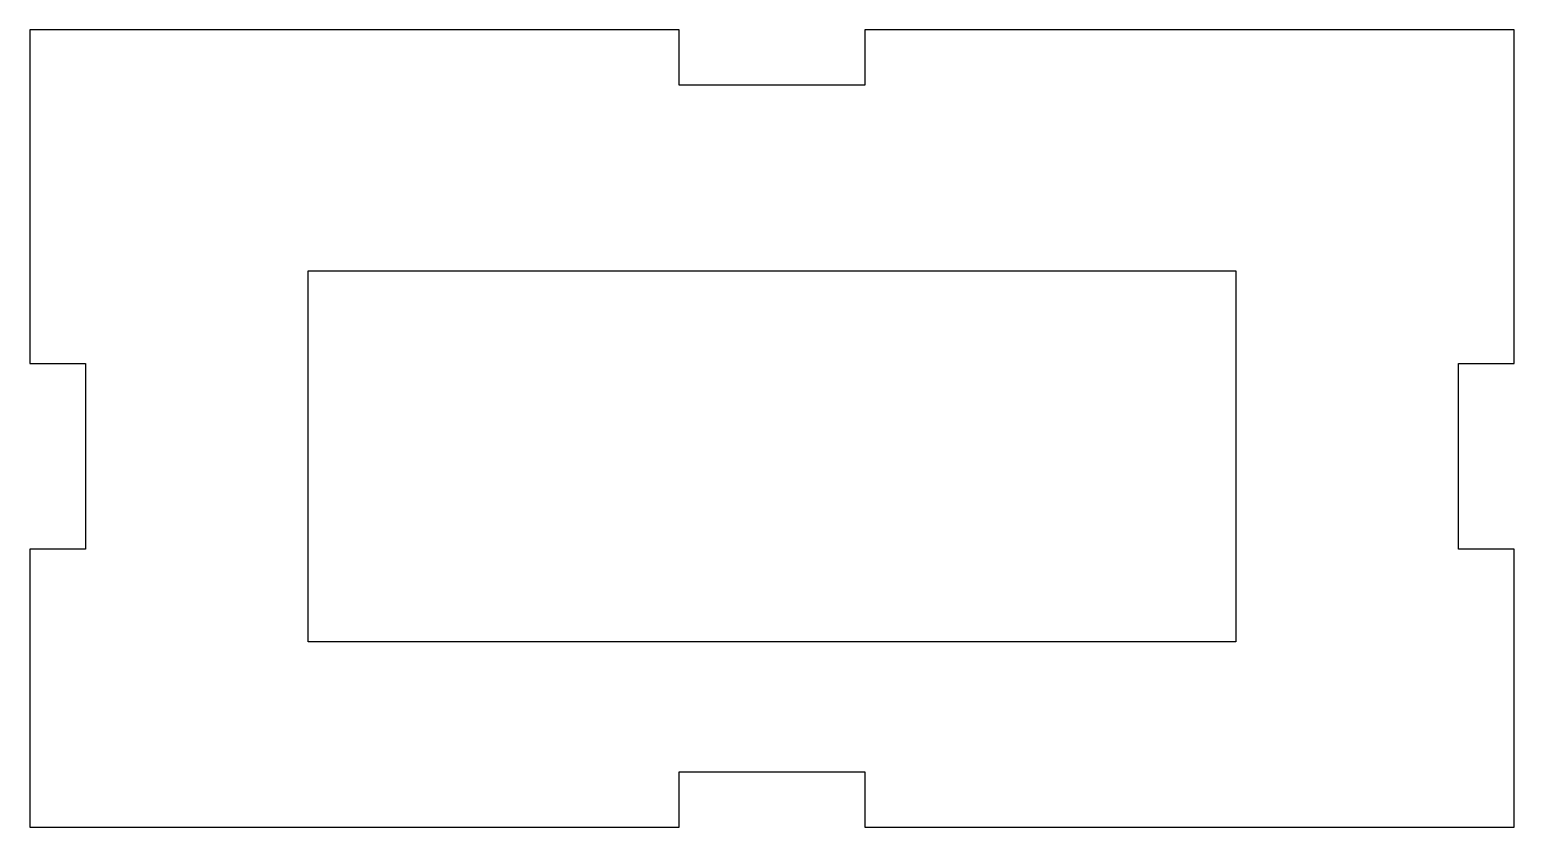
# Model space of a CAD drawing. Header units: millimetres. Extents: x -32.6 to 47.4, y -43 to 0.
import ezdxf

# ---------------------------------------------------------------- set-up
doc = ezdxf.new("R2010")
doc.units = ezdxf.units.MM

msp = doc.modelspace()

# ---------------------------------------------------------------- linework, layer by layer
at = {"color": 7, "linetype": 'Continuous', "lineweight": 25}
for p, q in [((2.356, 0), (-32.644, 0)), ((-32.644, 0), (-32.644, -18)), ((2.356, -3), (2.356, 0)), ((12.356, 0), (12.356, -3)), ((47.356, 0), (12.356, 0)), ((47.356, -18), (47.356, 0)), ((12.356, -3), (2.356, -3)), ((-17.644, -13), (32.356, -13)), ((-17.644, -33), (-17.644, -13)), ((32.356, -13), (32.356, -33)), ((-32.644, -18), (-29.644, -18)), ((-29.644, -18), (-29.644, -28)), ((44.356, -18), (47.356, -18)), ((44.356, -28), (44.356, -18)), ((-32.644, -28), (-32.644, -43)), ((-29.644, -28), (-32.644, -28)), ((47.356, -28), (44.356, -28)), ((47.356, -43), (47.356, -28)), ((32.356, -33), (-17.644, -33)), ((2.356, -40), (12.356, -40)), ((2.356, -43), (2.356, -40)), ((12.356, -40), (12.356, -43)), ((-32.644, -43), (2.356, -43)), ((12.356, -43), (47.356, -43))]:
    msp.add_line(p, q, dxfattribs=at)

doc.saveas('drawing.dxf')
